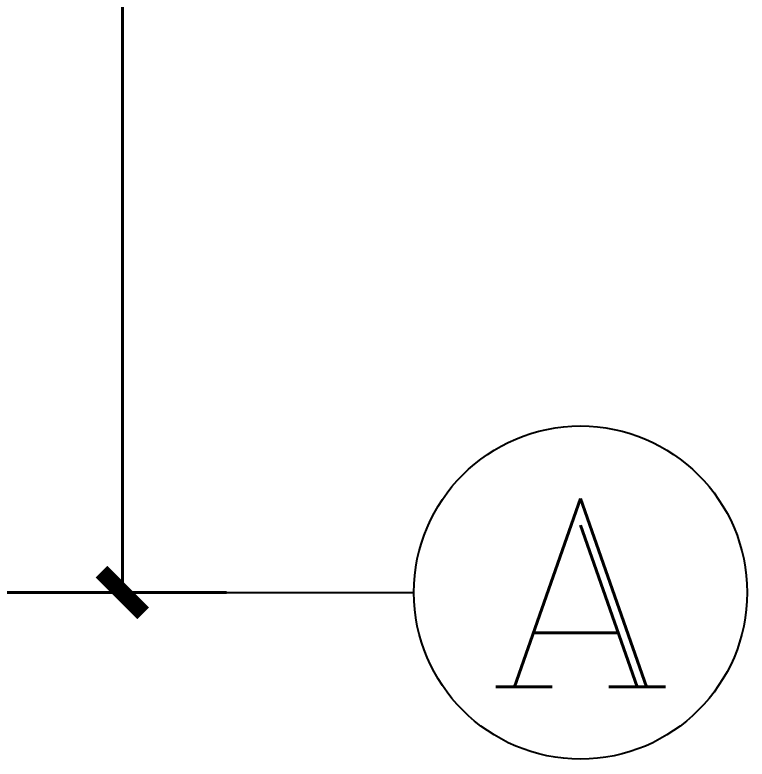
# Model space of a CAD drawing. Extents: x 621174 to 1725648, y -986053 to 860327.
# Drawn here: x 743153 to 744911, y -929643 to -927856 of the extents above; entities that cross this region are included whole.
import ezdxf
from ezdxf.enums import TextEntityAlignment as Align

# ---------------------------------------------------------------- set-up
doc = ezdxf.new("R2010")
doc.units = 0
doc.header["$LTSCALE"] = 1000
doc.header["$MEASUREMENT"] = 0
doc.layers.get('Defpoints').update_dxf_attribs({"color": 8})
for name, color, linetype in [('AXIS', 8, 'Continuous'), ('AXIS_TEXT', 8, 'Continuous'), ('C-AXIS(轴号)', 8, 'Continuous'), ('C-AXIS-T(字)', 8, 'Continuous')]:
    doc.layers.add(name, color=color, linetype=linetype)
doc.layers.add('WALL', color=8, linetype='Continuous', lineweight=40)
doc.styles.add('_TCH_AXIS', font='COMPLEX', dxfattribs={"bigfont": 'GBCBIG'})
doc.styles.add('_TCH_DIM_T3', font='SIMPLEX', dxfattribs={"width": 0.705882, "bigfont": 'GBCBIG'})
doc.styles.add('COMPLEX', font='COMPLEX')
doc.dimstyles.new('_TCH_ARCH&&100', dxfattribs={"dimtxt": 297.5, "dimasz": 100, "dimexe": 250, "dimexo": 300, "dimgap": 126.25, "dimtad": 1, "dimdec": 0, "dimzin": 0, "dimdsep": 46, "dimtxsty": '_TCH_DIM_T3', "dimblk": 'ARCHTICK', "dimcen": 0.09, "dimclrt": 7, "dimazin": 2, "dimtfac": 1, "dimtdec": 0, "dimtix": 1, "dimtmove": 2, "dimatfit": 3, "dimfxl": 1, "dimtolj": 1, "dimtzin": 0, "dimarcsym": 0})

# ---------------------------------------------------------------- blocks, each defined once
blk = doc.blocks.new('_ArchTick')
at = {"color": 0, "linetype": 'ByBlock', "const_width": 0.4}
blk.add_lwpolyline([(-0.5, -0.5), (0.5, 0.5)], dxfattribs=at)
blk = doc.blocks.new('*D45')
at = {"layer": 'AXIS', "color": 0, "lineweight": -2, "transparency": 16777216}
for p, q in [((1687158, 1097920), (1690408, 1097920)), ((1690158, 1084720.5), (1690158, 1097920)), ((1687158, 1084720.5), (1690408, 1084720.5))]:
    blk.add_line(p, q, dxfattribs=at)
at = {"layer": 'Defpoints', "color": 0, "transparency": 16777216}
for p in [(1686858, 1097920), (1690158, 1097920), (1686858, 1084720.5)]:
    blk.add_point(p, dxfattribs=at)
at = {"layer": 'AXIS', "color": 0, "lineweight": -2, "transparency": 16777216, "xscale": 100, "yscale": 100, "zscale": 100}
for p, rotation in [((1690158, 1097920), 90), ((1690158, 1084720.5), 270)]:
    blk.add_blockref('_ArchTick', p, dxfattribs=dict(at, rotation=rotation))
at = {"layer": 'AXIS', "color": 7, "transparency": 16777216, "insert": (1689883, 1091320.3), "char_height": 297.5, "attachment_point": 5, "rotation": 90, "style": '_TCH_DIM_T3'}
blk.add_mtext('\\A1;13200', dxfattribs=at)
blk = doc.blocks.new('_AXISO')
blk.add_circle((0, 0), 0.5)
at = {"layer": 'AXIS_TEXT', "style": 'COMPLEX', "width": 1.041667}
blk.add_attdef('A', text='', height=0.56, dxfattribs=at).set_placement((-0.25, -0.28), (0.25, -0.28), align=Align.FIT)
blk = doc.blocks.new('ASFDASDHHJ')
at = {"layer": 'C-AXIS(轴号)', "color": 8}
blk.add_line((1686858, 1084720.5), (1690858, 1084720.5), dxfattribs=at)
ref = blk.add_blockref('_AXISO', (1691258, 1084720.5), dxfattribs=dict(at, xscale=800, yscale=800, zscale=800))
ref.add_attrib('A', 'A', dxfattribs={"layer": 'C-AXIS-T(字)', "height": 452.5, "style": '_TCH_AXIS', "width": 1.166667}).set_placement((1691031.7, 1084494.2), (1691484.3, 1084494.2), align=Align.FIT)
at = {"layer": 'AXIS', "color": 8}
dim = blk.add_aligned_dim(p1=(1686858.0014, 1084720.4693), p2=(1686858.0014, 1097920.0314), distance=-3300, dimstyle='_TCH_ARCH&&100', dxfattribs=at)
dim.commit()
dim.dimension.update_dxf_attribs({"geometry": '*D45', "text_midpoint": (1689883.0014, 1091320.2504)})

msp = doc.modelspace()

# ---------------------------------------------------------------- block references
at = {"layer": 'WALL'}
msp.add_blockref('ASFDASDHHJ', (-946747.1, -2013963.7), dxfattribs=at)

doc.saveas('drawing.dxf')
